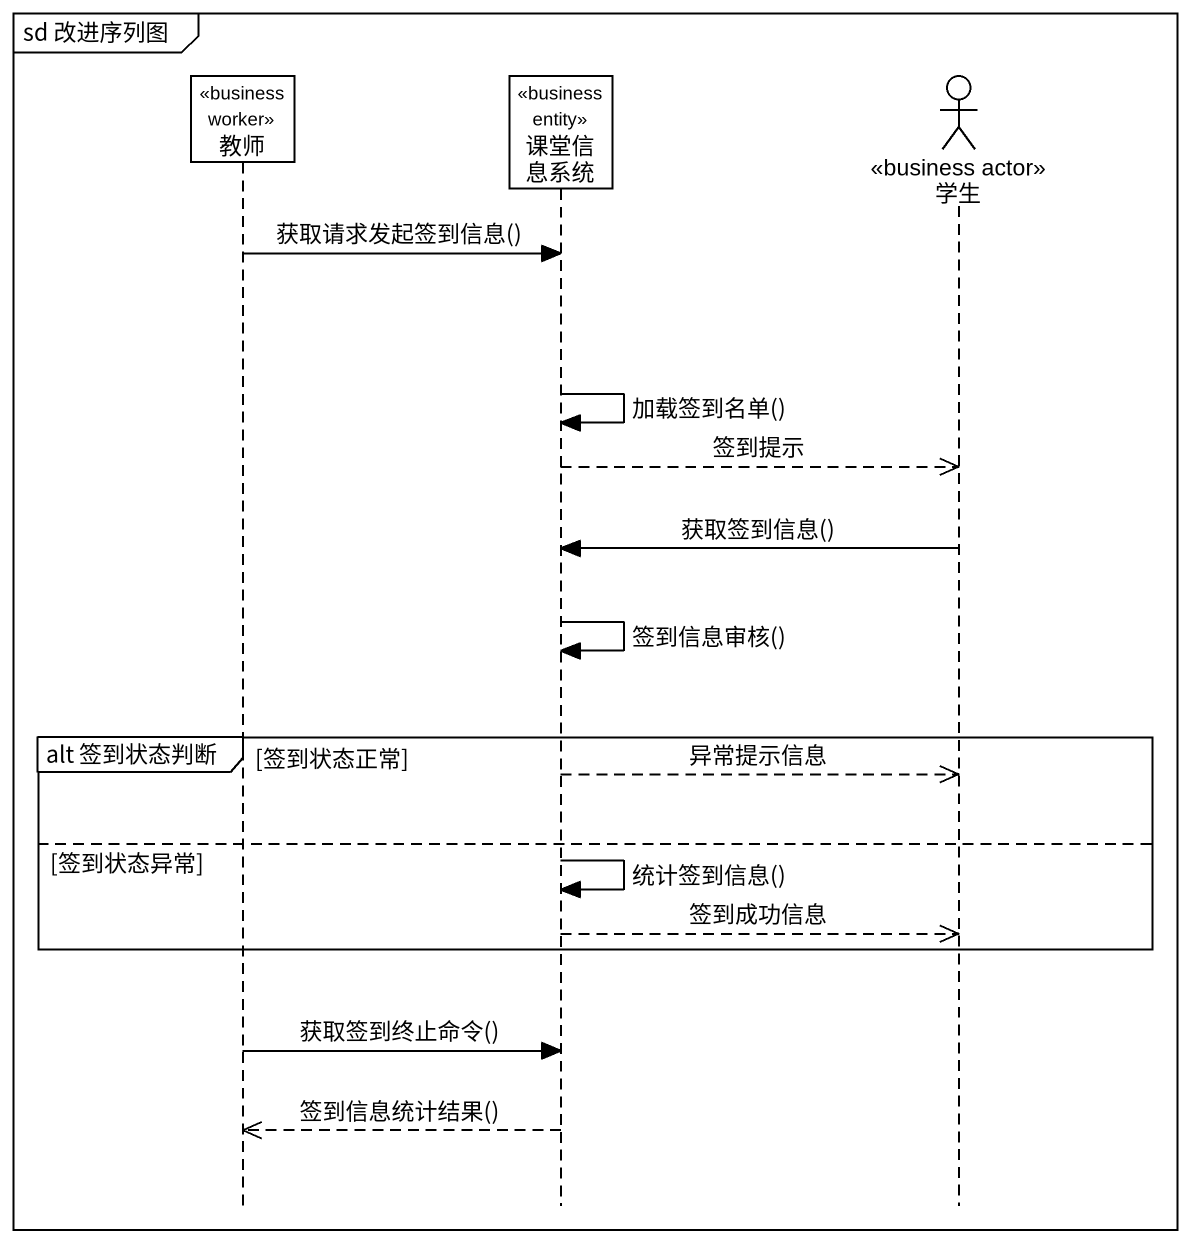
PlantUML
@startuml
mainframe sd 改进序列图
hide footbox
participant 教师 <<business worker>>
participant 课堂信息系统 <<business entity>>
actor 学生 <<business actor>>

教师 -> 课堂信息系统 : 获取请求发起签到信息()
课堂信息系统 -> 课堂信息系统 : 加载签到名单()
课堂信息系统 -->> 学生 : 签到提示
学生 -> 课堂信息系统 : 获取签到信息()
课堂信息系统 -> 课堂信息系统 : 签到信息审核()
group alt 签到状态判断 [签到状态正常]
  课堂信息系统 -->> 学生 : 异常提示信息
else 签到状态异常
  课堂信息系统 -> 课堂信息系统 : 统计签到信息()
  课堂信息系统 -->> 学生 : 签到成功信息
end
教师 -> 课堂信息系统 : 获取签到终止命令()
课堂信息系统 -->> 教师 : 签到信息统计结果()
@enduml
